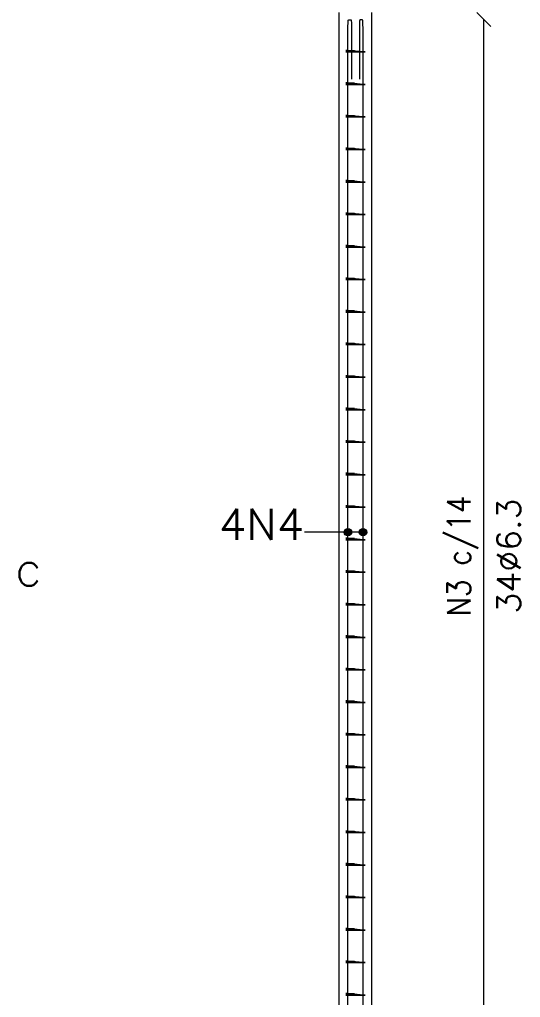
# Model space of a CAD drawing. Header units: millimetres. Extents: x 0 to 84, y 95.3 to 154.7.
# Drawn here: x 43.64 to 47.95, y 136.3 to 144.72 of the extents above; entities that cross this region are included whole.
import ezdxf
from ezdxf.enums import TextEntityAlignment as Align

# ---------------------------------------------------------------- set-up
doc = ezdxf.new("R2010")
doc.units = ezdxf.units.MM
for name, color, linetype, lineweight in [('ARM_LONGITUDINAL_Ø12_5', 51, 'Continuous', 9), ('ARM_TRANSVERSAL_Ø6_3', 32, 'Continuous', 9), ('CORTE_COTAS', 122, 'Continuous', 0), ('CORTE_PILAR_DE_CONCRETO', 1, 'Continuous', 9), ('CORTE_SEGMENTOS_DE_CORTE_DE_SECOES', 12, 'Continuous', 9), ('CORTE_TEXTO_DAS_COTAS', 122, 'Continuous', 9), ('PILCP_ARM_LONG_LINHAS_DAS_ETIQUETAS_DAS_POSICOES_DE_ARMADURA_LONGITUDINAL', 106, 'Continuous', 9), ('PILCP_ARM_LONG_REFERENCIA', 106, 'Continuous', 9)]:
    doc.layers.add(name, color=color, linetype=linetype, lineweight=lineweight)
doc.styles.add('CYPETXT', font='', dxfattribs={"height": 0.2})
doc.styles.get('CYPETXT').set_extended_font_data('romans')

msp = doc.modelspace()

# ---------------------------------------------------------------- hatches: boundary and pattern name
at = {"layer": 'PILCP_ARM_LONG_LINHAS_DAS_ETIQUETAS_DAS_POSICOES_DE_ARMADURA_LONGITUDINAL'}
h = msp.add_hatch(color=256, dxfattribs=at)
edge = h.paths.add_edge_path(flags=0)
edge.add_arc((46.4652, 140.31), 0.032, 0, 360)
h = msp.add_hatch(color=256, dxfattribs=at)
edge = h.paths.add_edge_path(flags=0)
edge.add_arc((46.595, 140.31), 0.032, 0, 360)

# ---------------------------------------------------------------- linework, layer by layer
at = {"layer": 'ARM_LONGITUDINAL_Ø12_5'}
for points in [[(46.4652, 135.3849), (46.4652, 144.6474), (46.4652, 144.6539), (46.4653, 144.6604), (46.4654, 144.6668), (46.4655, 144.673), (46.4657, 144.6791), (46.4659, 144.6849), (46.4661, 144.6904), (46.4664, 144.6956), (46.4667, 144.7004), (46.467, 144.7048), (46.4674, 144.7088), (46.4678, 144.7123), (46.4682, 144.7153), (46.4686, 144.7179), (46.4691, 144.7198), (46.4695, 144.7212), (46.47, 144.7221), (46.4704, 144.7224), (46.4914, 144.7224), (46.4919, 144.7221), (46.4923, 144.7212), (46.4928, 144.7198), (46.4932, 144.7179), (46.4936, 144.7153), (46.494, 144.7123), (46.4944, 144.7088), (46.4948, 144.7048), (46.4951, 144.7004), (46.4954, 144.6956), (46.4957, 144.6904), (46.4959, 144.6849), (46.4961, 144.6791), (46.4963, 144.673), (46.4965, 144.6668), (46.4966, 144.6604), (46.4966, 144.6539), (46.4966, 144.6474), (46.4966, 144.2108)], [(46.4652, 135.3849), (46.4652, 144.6474), (46.4652, 144.6539), (46.4653, 144.6604), (46.4654, 144.6668), (46.4655, 144.673), (46.4657, 144.6791), (46.4659, 144.6849), (46.4661, 144.6904), (46.4664, 144.6956), (46.4667, 144.7004), (46.467, 144.7048), (46.4674, 144.7088), (46.4678, 144.7123), (46.4682, 144.7153), (46.4686, 144.7179), (46.4691, 144.7198), (46.4695, 144.7212), (46.47, 144.7221), (46.4704, 144.7224), (46.4914, 144.7224), (46.4919, 144.7221), (46.4923, 144.7212), (46.4928, 144.7198), (46.4932, 144.7179), (46.4936, 144.7153), (46.494, 144.7123), (46.4944, 144.7088), (46.4948, 144.7048), (46.4951, 144.7004), (46.4954, 144.6956), (46.4957, 144.6904), (46.4959, 144.6849), (46.4961, 144.6791), (46.4963, 144.673), (46.4965, 144.6668), (46.4966, 144.6604), (46.4966, 144.6539), (46.4966, 144.6474), (46.4966, 144.2108)], [(46.595, 135.3849), (46.595, 144.6474), (46.595, 144.6539), (46.5949, 144.6604), (46.5948, 144.6668), (46.5947, 144.673), (46.5945, 144.6791), (46.5943, 144.6849), (46.594, 144.6904), (46.5938, 144.6956), (46.5934, 144.7004), (46.5931, 144.7048), (46.5927, 144.7088), (46.5924, 144.7123), (46.592, 144.7153), (46.5915, 144.7179), (46.5911, 144.7198), (46.5907, 144.7212), (46.5902, 144.7221), (46.5897, 144.7224), (46.5688, 144.7224), (46.5683, 144.7221), (46.5678, 144.7212), (46.5674, 144.7198), (46.567, 144.7179), (46.5665, 144.7153), (46.5661, 144.7123), (46.5658, 144.7088), (46.5654, 144.7048), (46.5651, 144.7004), (46.5647, 144.6956), (46.5645, 144.6904), (46.5642, 144.6849), (46.564, 144.6791), (46.5638, 144.673), (46.5637, 144.6668), (46.5636, 144.6604), (46.5635, 144.6539), (46.5635, 144.6474), (46.5635, 144.2108)], [(46.595, 135.3849), (46.595, 144.6474), (46.595, 144.6539), (46.5949, 144.6604), (46.5948, 144.6668), (46.5947, 144.673), (46.5945, 144.6791), (46.5943, 144.6849), (46.594, 144.6904), (46.5938, 144.6956), (46.5934, 144.7004), (46.5931, 144.7048), (46.5927, 144.7088), (46.5924, 144.7123), (46.592, 144.7153), (46.5915, 144.7179), (46.5911, 144.7198), (46.5907, 144.7212), (46.5902, 144.7221), (46.5897, 144.7224), (46.5688, 144.7224), (46.5683, 144.7221), (46.5678, 144.7212), (46.5674, 144.7198), (46.567, 144.7179), (46.5665, 144.7153), (46.5661, 144.7123), (46.5658, 144.7088), (46.5654, 144.7048), (46.5651, 144.7004), (46.5647, 144.6956), (46.5645, 144.6904), (46.5642, 144.6849), (46.564, 144.6791), (46.5638, 144.673), (46.5637, 144.6668), (46.5636, 144.6604), (46.5635, 144.6539), (46.5635, 144.6474), (46.5635, 144.2108)]]:
    msp.add_lwpolyline(points, dxfattribs=at)
at = {"layer": 'ARM_TRANSVERSAL_Ø6_3'}
for points in [[(46.5492, 144.4449), (46.4785, 144.4449), (46.4746, 144.4449), (46.47, 144.4449), (46.4652, 144.4449), (46.461, 144.4449), (46.457, 144.4449), (46.4535, 144.4449), (46.4505, 144.4449), (46.4482, 144.4449), (46.4469, 144.4449), (46.4464, 144.4449), (46.4478, 144.4449), (46.4519, 144.4449), (46.458, 144.4449), (46.4652, 144.4449), (46.595, 144.4449), (46.6022, 144.4449), (46.6083, 144.4449), (46.6123, 144.4449), (46.6138, 144.4449), (46.6123, 144.4449), (46.6083, 144.4449), (46.6022, 144.4449), (46.595, 144.4449), (46.4652, 144.4575), (46.4615, 144.4575), (46.458, 144.4575), (46.4547, 144.4575), (46.4519, 144.4575), (46.4495, 144.4575), (46.4478, 144.4575), (46.4467, 144.4575), (46.4464, 144.4575), (46.4467, 144.4575), (46.4478, 144.4575), (46.4495, 144.4575), (46.4519, 144.4575), (46.5226, 144.4575)], [(46.5492, 144.1649), (46.4785, 144.1649), (46.4746, 144.1649), (46.47, 144.1649), (46.4652, 144.1649), (46.461, 144.1649), (46.457, 144.1649), (46.4535, 144.1649), (46.4505, 144.1649), (46.4482, 144.1649), (46.4469, 144.1649), (46.4464, 144.1649), (46.4478, 144.1649), (46.4519, 144.1649), (46.458, 144.1649), (46.4652, 144.1649), (46.595, 144.1649), (46.6022, 144.1649), (46.6083, 144.1649), (46.6123, 144.1649), (46.6138, 144.1649), (46.6123, 144.1649), (46.6083, 144.1649), (46.6022, 144.1649), (46.595, 144.1649), (46.4652, 144.1775), (46.4615, 144.1775), (46.458, 144.1775), (46.4547, 144.1775), (46.4519, 144.1775), (46.4495, 144.1775), (46.4478, 144.1775), (46.4467, 144.1775), (46.4464, 144.1775), (46.4467, 144.1775), (46.4478, 144.1775), (46.4495, 144.1775), (46.4519, 144.1775), (46.5226, 144.1775)], [(46.5492, 143.8849), (46.4785, 143.8849), (46.4746, 143.8849), (46.47, 143.8849), (46.4652, 143.8849), (46.461, 143.8849), (46.457, 143.8849), (46.4535, 143.8849), (46.4505, 143.8849), (46.4482, 143.8849), (46.4469, 143.8849), (46.4464, 143.8849), (46.4478, 143.8849), (46.4519, 143.8849), (46.458, 143.8849), (46.4652, 143.8849), (46.595, 143.8849), (46.6022, 143.8849), (46.6083, 143.8849), (46.6123, 143.8849), (46.6138, 143.8849), (46.6123, 143.8849), (46.6083, 143.8849), (46.6022, 143.8849), (46.595, 143.8849), (46.4652, 143.8975), (46.4615, 143.8975), (46.458, 143.8975), (46.4547, 143.8975), (46.4519, 143.8975), (46.4495, 143.8975), (46.4478, 143.8975), (46.4467, 143.8975), (46.4464, 143.8975), (46.4467, 143.8975), (46.4478, 143.8975), (46.4495, 143.8975), (46.4519, 143.8975), (46.5226, 143.8975)], [(46.5492, 143.6049), (46.4785, 143.6049), (46.4746, 143.6049), (46.47, 143.6049), (46.4652, 143.6049), (46.461, 143.6049), (46.457, 143.6049), (46.4535, 143.6049), (46.4505, 143.6049), (46.4482, 143.6049), (46.4469, 143.6049), (46.4464, 143.6049), (46.4478, 143.6049), (46.4519, 143.6049), (46.458, 143.6049), (46.4652, 143.6049), (46.595, 143.6049), (46.6022, 143.6049), (46.6083, 143.6049), (46.6123, 143.6049), (46.6138, 143.6049), (46.6123, 143.6049), (46.6083, 143.6049), (46.6022, 143.6049), (46.595, 143.6049), (46.4652, 143.6175), (46.4615, 143.6175), (46.458, 143.6175), (46.4547, 143.6175), (46.4519, 143.6175), (46.4495, 143.6175), (46.4478, 143.6175), (46.4467, 143.6175), (46.4464, 143.6175), (46.4467, 143.6175), (46.4478, 143.6175), (46.4495, 143.6175), (46.4519, 143.6175), (46.5226, 143.6175)], [(46.5492, 143.3249), (46.4785, 143.3249), (46.4746, 143.3249), (46.47, 143.3249), (46.4652, 143.3249), (46.461, 143.3249), (46.457, 143.3249), (46.4535, 143.3249), (46.4505, 143.3249), (46.4482, 143.3249), (46.4469, 143.3249), (46.4464, 143.3249), (46.4478, 143.3249), (46.4519, 143.3249), (46.458, 143.3249), (46.4652, 143.3249), (46.595, 143.3249), (46.6022, 143.3249), (46.6083, 143.3249), (46.6123, 143.3249), (46.6138, 143.3249), (46.6123, 143.3249), (46.6083, 143.3249), (46.6022, 143.3249), (46.595, 143.3249), (46.4652, 143.3375), (46.4615, 143.3375), (46.458, 143.3375), (46.4547, 143.3375), (46.4519, 143.3375), (46.4495, 143.3375), (46.4478, 143.3375), (46.4467, 143.3375), (46.4464, 143.3375), (46.4467, 143.3375), (46.4478, 143.3375), (46.4495, 143.3375), (46.4519, 143.3375), (46.5226, 143.3375)], [(46.5492, 143.0449), (46.4785, 143.0449), (46.4746, 143.0449), (46.47, 143.0449), (46.4652, 143.0449), (46.461, 143.0449), (46.457, 143.0449), (46.4535, 143.0449), (46.4505, 143.0449), (46.4482, 143.0449), (46.4469, 143.0449), (46.4464, 143.0449), (46.4478, 143.0449), (46.4519, 143.0449), (46.458, 143.0449), (46.4652, 143.0449), (46.595, 143.0449), (46.6022, 143.0449), (46.6083, 143.0449), (46.6123, 143.0449), (46.6138, 143.0449), (46.6123, 143.0449), (46.6083, 143.0449), (46.6022, 143.0449), (46.595, 143.0449), (46.4652, 143.0575), (46.4615, 143.0575), (46.458, 143.0575), (46.4547, 143.0575), (46.4519, 143.0575), (46.4495, 143.0575), (46.4478, 143.0575), (46.4467, 143.0575), (46.4464, 143.0575), (46.4467, 143.0575), (46.4478, 143.0575), (46.4495, 143.0575), (46.4519, 143.0575), (46.5226, 143.0575)], [(46.5492, 142.7649), (46.4785, 142.7649), (46.4746, 142.7649), (46.47, 142.7649), (46.4652, 142.7649), (46.461, 142.7649), (46.457, 142.7649), (46.4535, 142.7649), (46.4505, 142.7649), (46.4482, 142.7649), (46.4469, 142.7649), (46.4464, 142.7649), (46.4478, 142.7649), (46.4519, 142.7649), (46.458, 142.7649), (46.4652, 142.7649), (46.595, 142.7649), (46.6022, 142.7649), (46.6083, 142.7649), (46.6123, 142.7649), (46.6138, 142.7649), (46.6123, 142.7649), (46.6083, 142.7649), (46.6022, 142.7649), (46.595, 142.7649), (46.4652, 142.7775), (46.4615, 142.7775), (46.458, 142.7775), (46.4547, 142.7775), (46.4519, 142.7775), (46.4495, 142.7775), (46.4478, 142.7775), (46.4467, 142.7775), (46.4464, 142.7775), (46.4467, 142.7775), (46.4478, 142.7775), (46.4495, 142.7775), (46.4519, 142.7775), (46.5226, 142.7775)], [(46.5492, 142.4849), (46.4785, 142.4849), (46.4746, 142.4849), (46.47, 142.4849), (46.4652, 142.4849), (46.461, 142.4849), (46.457, 142.4849), (46.4535, 142.4849), (46.4505, 142.4849), (46.4482, 142.4849), (46.4469, 142.4849), (46.4464, 142.4849), (46.4478, 142.4849), (46.4519, 142.4849), (46.458, 142.4849), (46.4652, 142.4849), (46.595, 142.4849), (46.6022, 142.4849), (46.6083, 142.4849), (46.6123, 142.4849), (46.6138, 142.4849), (46.6123, 142.4849), (46.6083, 142.4849), (46.6022, 142.4849), (46.595, 142.4849), (46.4652, 142.4975), (46.4615, 142.4975), (46.458, 142.4975), (46.4547, 142.4975), (46.4519, 142.4975), (46.4495, 142.4975), (46.4478, 142.4975), (46.4467, 142.4975), (46.4464, 142.4975), (46.4467, 142.4975), (46.4478, 142.4975), (46.4495, 142.4975), (46.4519, 142.4975), (46.5226, 142.4975)], [(46.5492, 142.2049), (46.4785, 142.2049), (46.4746, 142.2049), (46.47, 142.2049), (46.4652, 142.2049), (46.461, 142.2049), (46.457, 142.2049), (46.4535, 142.2049), (46.4505, 142.2049), (46.4482, 142.2049), (46.4469, 142.2049), (46.4464, 142.2049), (46.4478, 142.2049), (46.4519, 142.2049), (46.458, 142.2049), (46.4652, 142.2049), (46.595, 142.2049), (46.6022, 142.2049), (46.6083, 142.2049), (46.6123, 142.2049), (46.6138, 142.2049), (46.6123, 142.2049), (46.6083, 142.2049), (46.6022, 142.2049), (46.595, 142.2049), (46.4652, 142.2175), (46.4615, 142.2175), (46.458, 142.2175), (46.4547, 142.2175), (46.4519, 142.2175), (46.4495, 142.2175), (46.4478, 142.2175), (46.4467, 142.2175), (46.4464, 142.2175), (46.4467, 142.2175), (46.4478, 142.2175), (46.4495, 142.2175), (46.4519, 142.2175), (46.5226, 142.2175)], [(46.5492, 141.9249), (46.4785, 141.9249), (46.4746, 141.9249), (46.47, 141.9249), (46.4652, 141.9249), (46.461, 141.9249), (46.457, 141.9249), (46.4535, 141.9249), (46.4505, 141.9249), (46.4482, 141.9249), (46.4469, 141.9249), (46.4464, 141.9249), (46.4478, 141.9249), (46.4519, 141.9249), (46.458, 141.9249), (46.4652, 141.9249), (46.595, 141.9249), (46.6022, 141.9249), (46.6083, 141.9249), (46.6123, 141.9249), (46.6138, 141.9249), (46.6123, 141.9249), (46.6083, 141.9249), (46.6022, 141.9249), (46.595, 141.9249), (46.4652, 141.9375), (46.4615, 141.9375), (46.458, 141.9375), (46.4547, 141.9375), (46.4519, 141.9375), (46.4495, 141.9375), (46.4478, 141.9375), (46.4467, 141.9375), (46.4464, 141.9375), (46.4467, 141.9375), (46.4478, 141.9375), (46.4495, 141.9375), (46.4519, 141.9375), (46.5226, 141.9375)], [(46.5492, 141.6449), (46.4785, 141.6449), (46.4746, 141.6449), (46.47, 141.6449), (46.4652, 141.6449), (46.461, 141.6449), (46.457, 141.6449), (46.4535, 141.6449), (46.4505, 141.6449), (46.4482, 141.6449), (46.4469, 141.6449), (46.4464, 141.6449), (46.4478, 141.6449), (46.4519, 141.6449), (46.458, 141.6449), (46.4652, 141.6449), (46.595, 141.6449), (46.6022, 141.6449), (46.6083, 141.6449), (46.6123, 141.6449), (46.6138, 141.6449), (46.6123, 141.6449), (46.6083, 141.6449), (46.6022, 141.6449), (46.595, 141.6449), (46.4652, 141.6575), (46.4615, 141.6575), (46.458, 141.6575), (46.4547, 141.6575), (46.4519, 141.6575), (46.4495, 141.6575), (46.4478, 141.6575), (46.4467, 141.6575), (46.4464, 141.6575), (46.4467, 141.6575), (46.4478, 141.6575), (46.4495, 141.6575), (46.4519, 141.6575), (46.5226, 141.6575)], [(46.5492, 141.3649), (46.4785, 141.3649), (46.4746, 141.3649), (46.47, 141.3649), (46.4652, 141.3649), (46.461, 141.3649), (46.457, 141.3649), (46.4535, 141.3649), (46.4505, 141.3649), (46.4482, 141.3649), (46.4469, 141.3649), (46.4464, 141.3649), (46.4478, 141.3649), (46.4519, 141.3649), (46.458, 141.3649), (46.4652, 141.3649), (46.595, 141.3649), (46.6022, 141.3649), (46.6083, 141.3649), (46.6123, 141.3649), (46.6138, 141.3649), (46.6123, 141.3649), (46.6083, 141.3649), (46.6022, 141.3649), (46.595, 141.3649), (46.4652, 141.3775), (46.4615, 141.3775), (46.458, 141.3775), (46.4547, 141.3775), (46.4519, 141.3775), (46.4495, 141.3775), (46.4478, 141.3775), (46.4467, 141.3775), (46.4464, 141.3775), (46.4467, 141.3775), (46.4478, 141.3775), (46.4495, 141.3775), (46.4519, 141.3775), (46.5226, 141.3775)], [(46.5492, 141.0849), (46.4785, 141.0849), (46.4746, 141.0849), (46.47, 141.0849), (46.4652, 141.0849), (46.461, 141.0849), (46.457, 141.0849), (46.4535, 141.0849), (46.4505, 141.0849), (46.4482, 141.0849), (46.4469, 141.0849), (46.4464, 141.0849), (46.4478, 141.0849), (46.4519, 141.0849), (46.458, 141.0849), (46.4652, 141.0849), (46.595, 141.0849), (46.6022, 141.0849), (46.6083, 141.0849), (46.6123, 141.0849), (46.6138, 141.0849), (46.6123, 141.0849), (46.6083, 141.0849), (46.6022, 141.0849), (46.595, 141.0849), (46.4652, 141.0975), (46.4615, 141.0975), (46.458, 141.0975), (46.4547, 141.0975), (46.4519, 141.0975), (46.4495, 141.0975), (46.4478, 141.0975), (46.4467, 141.0975), (46.4464, 141.0975), (46.4467, 141.0975), (46.4478, 141.0975), (46.4495, 141.0975), (46.4519, 141.0975), (46.5226, 141.0975)], [(46.5492, 140.8049), (46.4785, 140.8049), (46.4746, 140.8049), (46.47, 140.8049), (46.4652, 140.8049), (46.461, 140.8049), (46.457, 140.8049), (46.4535, 140.8049), (46.4505, 140.8049), (46.4482, 140.8049), (46.4469, 140.8049), (46.4464, 140.8049), (46.4478, 140.8049), (46.4519, 140.8049), (46.458, 140.8049), (46.4652, 140.8049), (46.595, 140.8049), (46.6022, 140.8049), (46.6083, 140.8049), (46.6123, 140.8049), (46.6138, 140.8049), (46.6123, 140.8049), (46.6083, 140.8049), (46.6022, 140.8049), (46.595, 140.8049), (46.4652, 140.8175), (46.4615, 140.8175), (46.458, 140.8175), (46.4547, 140.8175), (46.4519, 140.8175), (46.4495, 140.8175), (46.4478, 140.8175), (46.4467, 140.8175), (46.4464, 140.8175), (46.4467, 140.8175), (46.4478, 140.8175), (46.4495, 140.8175), (46.4519, 140.8175), (46.5226, 140.8175)], [(46.5492, 140.5249), (46.4785, 140.5249), (46.4746, 140.5249), (46.47, 140.5249), (46.4652, 140.5249), (46.461, 140.5249), (46.457, 140.5249), (46.4535, 140.5249), (46.4505, 140.5249), (46.4482, 140.5249), (46.4469, 140.5249), (46.4464, 140.5249), (46.4478, 140.5249), (46.4519, 140.5249), (46.458, 140.5249), (46.4652, 140.5249), (46.595, 140.5249), (46.6022, 140.5249), (46.6083, 140.5249), (46.6123, 140.5249), (46.6138, 140.5249), (46.6123, 140.5249), (46.6083, 140.5249), (46.6022, 140.5249), (46.595, 140.5249), (46.4652, 140.5375), (46.4615, 140.5375), (46.458, 140.5375), (46.4547, 140.5375), (46.4519, 140.5375), (46.4495, 140.5375), (46.4478, 140.5375), (46.4467, 140.5375), (46.4464, 140.5375), (46.4467, 140.5375), (46.4478, 140.5375), (46.4495, 140.5375), (46.4519, 140.5375), (46.5226, 140.5375)], [(46.5492, 140.2449), (46.4785, 140.2449), (46.4746, 140.2449), (46.47, 140.2449), (46.4652, 140.2449), (46.461, 140.2449), (46.457, 140.2449), (46.4535, 140.2449), (46.4505, 140.2449), (46.4482, 140.2449), (46.4469, 140.2449), (46.4464, 140.2449), (46.4478, 140.2449), (46.4519, 140.2449), (46.458, 140.2449), (46.4652, 140.2449), (46.595, 140.2449), (46.6022, 140.2449), (46.6083, 140.2449), (46.6123, 140.2449), (46.6138, 140.2449), (46.6123, 140.2449), (46.6083, 140.2449), (46.6022, 140.2449), (46.595, 140.2449), (46.4652, 140.2575), (46.4615, 140.2575), (46.458, 140.2575), (46.4547, 140.2575), (46.4519, 140.2575), (46.4495, 140.2575), (46.4478, 140.2575), (46.4467, 140.2575), (46.4464, 140.2575), (46.4467, 140.2575), (46.4478, 140.2575), (46.4495, 140.2575), (46.4519, 140.2575), (46.5226, 140.2575)], [(46.5492, 139.9649), (46.4785, 139.9649), (46.4746, 139.9649), (46.47, 139.9649), (46.4652, 139.9649), (46.461, 139.9649), (46.457, 139.9649), (46.4535, 139.9649), (46.4505, 139.9649), (46.4482, 139.9649), (46.4469, 139.9649), (46.4464, 139.9649), (46.4478, 139.9649), (46.4519, 139.9649), (46.458, 139.9649), (46.4652, 139.9649), (46.595, 139.9649), (46.6022, 139.9649), (46.6083, 139.9649), (46.6123, 139.9649), (46.6138, 139.9649), (46.6123, 139.9649), (46.6083, 139.9649), (46.6022, 139.9649), (46.595, 139.9649), (46.4652, 139.9775), (46.4615, 139.9775), (46.458, 139.9775), (46.4547, 139.9775), (46.4519, 139.9775), (46.4495, 139.9775), (46.4478, 139.9775), (46.4467, 139.9775), (46.4464, 139.9775), (46.4467, 139.9775), (46.4478, 139.9775), (46.4495, 139.9775), (46.4519, 139.9775), (46.5226, 139.9775)], [(46.5492, 139.6849), (46.4785, 139.6849), (46.4746, 139.6849), (46.47, 139.6849), (46.4652, 139.6849), (46.461, 139.6849), (46.457, 139.6849), (46.4535, 139.6849), (46.4505, 139.6849), (46.4482, 139.6849), (46.4469, 139.6849), (46.4464, 139.6849), (46.4478, 139.6849), (46.4519, 139.6849), (46.458, 139.6849), (46.4652, 139.6849), (46.595, 139.6849), (46.6022, 139.6849), (46.6083, 139.6849), (46.6123, 139.6849), (46.6138, 139.6849), (46.6123, 139.6849), (46.6083, 139.6849), (46.6022, 139.6849), (46.595, 139.6849), (46.4652, 139.6975), (46.4615, 139.6975), (46.458, 139.6975), (46.4547, 139.6975), (46.4519, 139.6975), (46.4495, 139.6975), (46.4478, 139.6975), (46.4467, 139.6975), (46.4464, 139.6975), (46.4467, 139.6975), (46.4478, 139.6975), (46.4495, 139.6975), (46.4519, 139.6975), (46.5226, 139.6975)], [(46.5492, 139.4049), (46.4785, 139.4049), (46.4746, 139.4049), (46.47, 139.4049), (46.4652, 139.4049), (46.461, 139.4049), (46.457, 139.4049), (46.4535, 139.4049), (46.4505, 139.4049), (46.4482, 139.4049), (46.4469, 139.4049), (46.4464, 139.4049), (46.4478, 139.4049), (46.4519, 139.4049), (46.458, 139.4049), (46.4652, 139.4049), (46.595, 139.4049), (46.6022, 139.4049), (46.6083, 139.4049), (46.6123, 139.4049), (46.6138, 139.4049), (46.6123, 139.4049), (46.6083, 139.4049), (46.6022, 139.4049), (46.595, 139.4049), (46.4652, 139.4175), (46.4615, 139.4175), (46.458, 139.4175), (46.4547, 139.4175), (46.4519, 139.4175), (46.4495, 139.4175), (46.4478, 139.4175), (46.4467, 139.4175), (46.4464, 139.4175), (46.4467, 139.4175), (46.4478, 139.4175), (46.4495, 139.4175), (46.4519, 139.4175), (46.5226, 139.4175)], [(46.5492, 139.1249), (46.4785, 139.1249), (46.4746, 139.1249), (46.47, 139.1249), (46.4652, 139.1249), (46.461, 139.1249), (46.457, 139.1249), (46.4535, 139.1249), (46.4505, 139.1249), (46.4482, 139.1249), (46.4469, 139.1249), (46.4464, 139.1249), (46.4478, 139.1249), (46.4519, 139.1249), (46.458, 139.1249), (46.4652, 139.1249), (46.595, 139.1249), (46.6022, 139.1249), (46.6083, 139.1249), (46.6123, 139.1249), (46.6138, 139.1249), (46.6123, 139.1249), (46.6083, 139.1249), (46.6022, 139.1249), (46.595, 139.1249), (46.4652, 139.1375), (46.4615, 139.1375), (46.458, 139.1375), (46.4547, 139.1375), (46.4519, 139.1375), (46.4495, 139.1375), (46.4478, 139.1375), (46.4467, 139.1375), (46.4464, 139.1375), (46.4467, 139.1375), (46.4478, 139.1375), (46.4495, 139.1375), (46.4519, 139.1375), (46.5226, 139.1375)], [(46.5492, 138.8449), (46.4785, 138.8449), (46.4746, 138.8449), (46.47, 138.8449), (46.4652, 138.8449), (46.461, 138.8449), (46.457, 138.8449), (46.4535, 138.8449), (46.4505, 138.8449), (46.4482, 138.8449), (46.4469, 138.8449), (46.4464, 138.8449), (46.4478, 138.8449), (46.4519, 138.8449), (46.458, 138.8449), (46.4652, 138.8449), (46.595, 138.8449), (46.6022, 138.8449), (46.6083, 138.8449), (46.6123, 138.8449), (46.6138, 138.8449), (46.6123, 138.8449), (46.6083, 138.8449), (46.6022, 138.8449), (46.595, 138.8449), (46.4652, 138.8575), (46.4615, 138.8575), (46.458, 138.8575), (46.4547, 138.8575), (46.4519, 138.8575), (46.4495, 138.8575), (46.4478, 138.8575), (46.4467, 138.8575), (46.4464, 138.8575), (46.4467, 138.8575), (46.4478, 138.8575), (46.4495, 138.8575), (46.4519, 138.8575), (46.5226, 138.8575)], [(46.5492, 138.5649), (46.4785, 138.5649), (46.4746, 138.5649), (46.47, 138.5649), (46.4652, 138.5649), (46.461, 138.5649), (46.457, 138.5649), (46.4535, 138.5649), (46.4505, 138.5649), (46.4482, 138.5649), (46.4469, 138.5649), (46.4464, 138.5649), (46.4478, 138.5649), (46.4519, 138.5649), (46.458, 138.5649), (46.4652, 138.5649), (46.595, 138.5649), (46.6022, 138.5649), (46.6083, 138.5649), (46.6123, 138.5649), (46.6138, 138.5649), (46.6123, 138.5649), (46.6083, 138.5649), (46.6022, 138.5649), (46.595, 138.5649), (46.4652, 138.5775), (46.4615, 138.5775), (46.458, 138.5775), (46.4547, 138.5775), (46.4519, 138.5775), (46.4495, 138.5775), (46.4478, 138.5775), (46.4467, 138.5775), (46.4464, 138.5775), (46.4467, 138.5775), (46.4478, 138.5775), (46.4495, 138.5775), (46.4519, 138.5775), (46.5226, 138.5775)], [(46.5492, 138.2849), (46.4785, 138.2849), (46.4746, 138.2849), (46.47, 138.2849), (46.4652, 138.2849), (46.461, 138.2849), (46.457, 138.2849), (46.4535, 138.2849), (46.4505, 138.2849), (46.4482, 138.2849), (46.4469, 138.2849), (46.4464, 138.2849), (46.4478, 138.2849), (46.4519, 138.2849), (46.458, 138.2849), (46.4652, 138.2849), (46.595, 138.2849), (46.6022, 138.2849), (46.6083, 138.2849), (46.6123, 138.2849), (46.6138, 138.2849), (46.6123, 138.2849), (46.6083, 138.2849), (46.6022, 138.2849), (46.595, 138.2849), (46.4652, 138.2975), (46.4615, 138.2975), (46.458, 138.2975), (46.4547, 138.2975), (46.4519, 138.2975), (46.4495, 138.2975), (46.4478, 138.2975), (46.4467, 138.2975), (46.4464, 138.2975), (46.4467, 138.2975), (46.4478, 138.2975), (46.4495, 138.2975), (46.4519, 138.2975), (46.5226, 138.2975)], [(46.5492, 138.0049), (46.4785, 138.0049), (46.4746, 138.0049), (46.47, 138.0049), (46.4652, 138.0049), (46.461, 138.0049), (46.457, 138.0049), (46.4535, 138.0049), (46.4505, 138.0049), (46.4482, 138.0049), (46.4469, 138.0049), (46.4464, 138.0049), (46.4478, 138.0049), (46.4519, 138.0049), (46.458, 138.0049), (46.4652, 138.0049), (46.595, 138.0049), (46.6022, 138.0049), (46.6083, 138.0049), (46.6123, 138.0049), (46.6138, 138.0049), (46.6123, 138.0049), (46.6083, 138.0049), (46.6022, 138.0049), (46.595, 138.0049), (46.4652, 138.0175), (46.4615, 138.0175), (46.458, 138.0175), (46.4547, 138.0175), (46.4519, 138.0175), (46.4495, 138.0175), (46.4478, 138.0175), (46.4467, 138.0175), (46.4464, 138.0175), (46.4467, 138.0175), (46.4478, 138.0175), (46.4495, 138.0175), (46.4519, 138.0175), (46.5226, 138.0175)], [(46.5492, 137.7249), (46.4785, 137.7249), (46.4746, 137.7249), (46.47, 137.7249), (46.4652, 137.7249), (46.461, 137.7249), (46.457, 137.7249), (46.4535, 137.7249), (46.4505, 137.7249), (46.4482, 137.7249), (46.4469, 137.7249), (46.4464, 137.7249), (46.4478, 137.7249), (46.4519, 137.7249), (46.458, 137.7249), (46.4652, 137.7249), (46.595, 137.7249), (46.6022, 137.7249), (46.6083, 137.7249), (46.6123, 137.7249), (46.6138, 137.7249), (46.6123, 137.7249), (46.6083, 137.7249), (46.6022, 137.7249), (46.595, 137.7249), (46.4652, 137.7375), (46.4615, 137.7375), (46.458, 137.7375), (46.4547, 137.7375), (46.4519, 137.7375), (46.4495, 137.7375), (46.4478, 137.7375), (46.4467, 137.7375), (46.4464, 137.7375), (46.4467, 137.7375), (46.4478, 137.7375), (46.4495, 137.7375), (46.4519, 137.7375), (46.5226, 137.7375)], [(46.5492, 137.4449), (46.4785, 137.4449), (46.4746, 137.4449), (46.47, 137.4449), (46.4652, 137.4449), (46.461, 137.4449), (46.457, 137.4449), (46.4535, 137.4449), (46.4505, 137.4449), (46.4482, 137.4449), (46.4469, 137.4449), (46.4464, 137.4449), (46.4478, 137.4449), (46.4519, 137.4449), (46.458, 137.4449), (46.4652, 137.4449), (46.595, 137.4449), (46.6022, 137.4449), (46.6083, 137.4449), (46.6123, 137.4449), (46.6138, 137.4449), (46.6123, 137.4449), (46.6083, 137.4449), (46.6022, 137.4449), (46.595, 137.4449), (46.4652, 137.4575), (46.4615, 137.4575), (46.458, 137.4575), (46.4547, 137.4575), (46.4519, 137.4575), (46.4495, 137.4575), (46.4478, 137.4575), (46.4467, 137.4575), (46.4464, 137.4575), (46.4467, 137.4575), (46.4478, 137.4575), (46.4495, 137.4575), (46.4519, 137.4575), (46.5226, 137.4575)], [(46.5492, 137.1649), (46.4785, 137.1649), (46.4746, 137.1649), (46.47, 137.1649), (46.4652, 137.1649), (46.461, 137.1649), (46.457, 137.1649), (46.4535, 137.1649), (46.4505, 137.1649), (46.4482, 137.1649), (46.4469, 137.1649), (46.4464, 137.1649), (46.4478, 137.1649), (46.4519, 137.1649), (46.458, 137.1649), (46.4652, 137.1649), (46.595, 137.1649), (46.6022, 137.1649), (46.6083, 137.1649), (46.6123, 137.1649), (46.6138, 137.1649), (46.6123, 137.1649), (46.6083, 137.1649), (46.6022, 137.1649), (46.595, 137.1649), (46.4652, 137.1775), (46.4615, 137.1775), (46.458, 137.1775), (46.4547, 137.1775), (46.4519, 137.1775), (46.4495, 137.1775), (46.4478, 137.1775), (46.4467, 137.1775), (46.4464, 137.1775), (46.4467, 137.1775), (46.4478, 137.1775), (46.4495, 137.1775), (46.4519, 137.1775), (46.5226, 137.1775)], [(46.5492, 136.8849), (46.4785, 136.8849), (46.4746, 136.8849), (46.47, 136.8849), (46.4652, 136.8849), (46.461, 136.8849), (46.457, 136.8849), (46.4535, 136.8849), (46.4505, 136.8849), (46.4482, 136.8849), (46.4469, 136.8849), (46.4464, 136.8849), (46.4478, 136.8849), (46.4519, 136.8849), (46.458, 136.8849), (46.4652, 136.8849), (46.595, 136.8849), (46.6022, 136.8849), (46.6083, 136.8849), (46.6123, 136.8849), (46.6138, 136.8849), (46.6123, 136.8849), (46.6083, 136.8849), (46.6022, 136.8849), (46.595, 136.8849), (46.4652, 136.8975), (46.4615, 136.8975), (46.458, 136.8975), (46.4547, 136.8975), (46.4519, 136.8975), (46.4495, 136.8975), (46.4478, 136.8975), (46.4467, 136.8975), (46.4464, 136.8975), (46.4467, 136.8975), (46.4478, 136.8975), (46.4495, 136.8975), (46.4519, 136.8975), (46.5226, 136.8975)], [(46.5492, 136.6049), (46.4785, 136.6049), (46.4746, 136.6049), (46.47, 136.6049), (46.4652, 136.6049), (46.461, 136.6049), (46.457, 136.6049), (46.4535, 136.6049), (46.4505, 136.6049), (46.4482, 136.6049), (46.4469, 136.6049), (46.4464, 136.6049), (46.4478, 136.6049), (46.4519, 136.6049), (46.458, 136.6049), (46.4652, 136.6049), (46.595, 136.6049), (46.6022, 136.6049), (46.6083, 136.6049), (46.6123, 136.6049), (46.6138, 136.6049), (46.6123, 136.6049), (46.6083, 136.6049), (46.6022, 136.6049), (46.595, 136.6049), (46.4652, 136.6175), (46.4615, 136.6175), (46.458, 136.6175), (46.4547, 136.6175), (46.4519, 136.6175), (46.4495, 136.6175), (46.4478, 136.6175), (46.4467, 136.6175), (46.4464, 136.6175), (46.4467, 136.6175), (46.4478, 136.6175), (46.4495, 136.6175), (46.4519, 136.6175), (46.5226, 136.6175)], [(46.5492, 136.3249), (46.4785, 136.3249), (46.4746, 136.3249), (46.47, 136.3249), (46.4652, 136.3249), (46.461, 136.3249), (46.457, 136.3249), (46.4535, 136.3249), (46.4505, 136.3249), (46.4482, 136.3249), (46.4469, 136.3249), (46.4464, 136.3249), (46.4478, 136.3249), (46.4519, 136.3249), (46.458, 136.3249), (46.4652, 136.3249), (46.595, 136.3249), (46.6022, 136.3249), (46.6083, 136.3249), (46.6123, 136.3249), (46.6138, 136.3249), (46.6123, 136.3249), (46.6083, 136.3249), (46.6022, 136.3249), (46.595, 136.3249), (46.4652, 136.3375), (46.4615, 136.3375), (46.458, 136.3375), (46.4547, 136.3375), (46.4519, 136.3375), (46.4495, 136.3375), (46.4478, 136.3375), (46.4467, 136.3375), (46.4464, 136.3375), (46.4467, 136.3375), (46.4478, 136.3375), (46.4495, 136.3375), (46.4519, 136.3375), (46.5226, 136.3375)]]:
    msp.add_lwpolyline(points, dxfattribs=at)
at = {"layer": 'CORTE_COTAS'}
for p, q in [((47.6949, 144.6649), (47.5749, 144.7849)), ((47.6349, 135.4849), (47.6349, 144.7249))]:
    msp.add_line(p, q, dxfattribs=at)
at = {"layer": 'CORTE_PILAR_DE_CONCRETO'}
for p, q in [((46.3901, 135.3849), (46.3901, 144.7849)), ((46.6701, 135.3849), (46.6701, 144.7849))]:
    msp.add_line(p, q, dxfattribs=at)
at = {"layer": 'PILCP_ARM_LONG_LINHAS_DAS_ETIQUETAS_DAS_POSICOES_DE_ARMADURA_LONGITUDINAL'}
for points in [[(46.4652, 140.31), (46.0901, 140.31)], [(46.595, 140.31), (46.0901, 140.31)]]:
    msp.add_lwpolyline(points, dxfattribs=at)
for centre in [(46.4652, 140.31), (46.595, 140.31)]:
    msp.add_circle(centre, 0.032, dxfattribs=at)

# ---------------------------------------------------------------- texts
at = {"layer": 'CORTE_SEGMENTOS_DE_CORTE_DE_SECOES', "style": 'CYPETXT', "width": 0.900751}
msp.add_text('C', height=0.2, dxfattribs=at).set_placement((43.6081, 139.8474), (43.8241, 139.8474), align=Align.FIT)
msp.add_text('C', height=0.2, dxfattribs=at).set_placement((43.6081, 139.8474), (43.8241, 139.8474), align=Align.FIT)
at = {"layer": 'CORTE_TEXTO_DAS_COTAS', "style": 'CYPETXT'}
for s, width, p, p2 in [('N3 c/14', 0.754141, (47.5199, 139.5859), (47.5199, 140.6239)), ('34%%c6.3', 0.916327, (47.9499, 139.6099), (47.9499, 140.5999))]:
    msp.add_text(s, height=0.2, rotation=90, dxfattribs=dict(at, width=width)).set_placement(p, p2, align=Align.FIT)
at = {"layer": 'PILCP_ARM_LONG_REFERENCIA', "style": 'CYPETXT', "width": 0.925243}
msp.add_text('4N4', height=0.26667, dxfattribs=at).set_placement((45.3541, 140.2434), (46.0901, 140.2434), align=Align.FIT)

doc.saveas('drawing.dxf')
